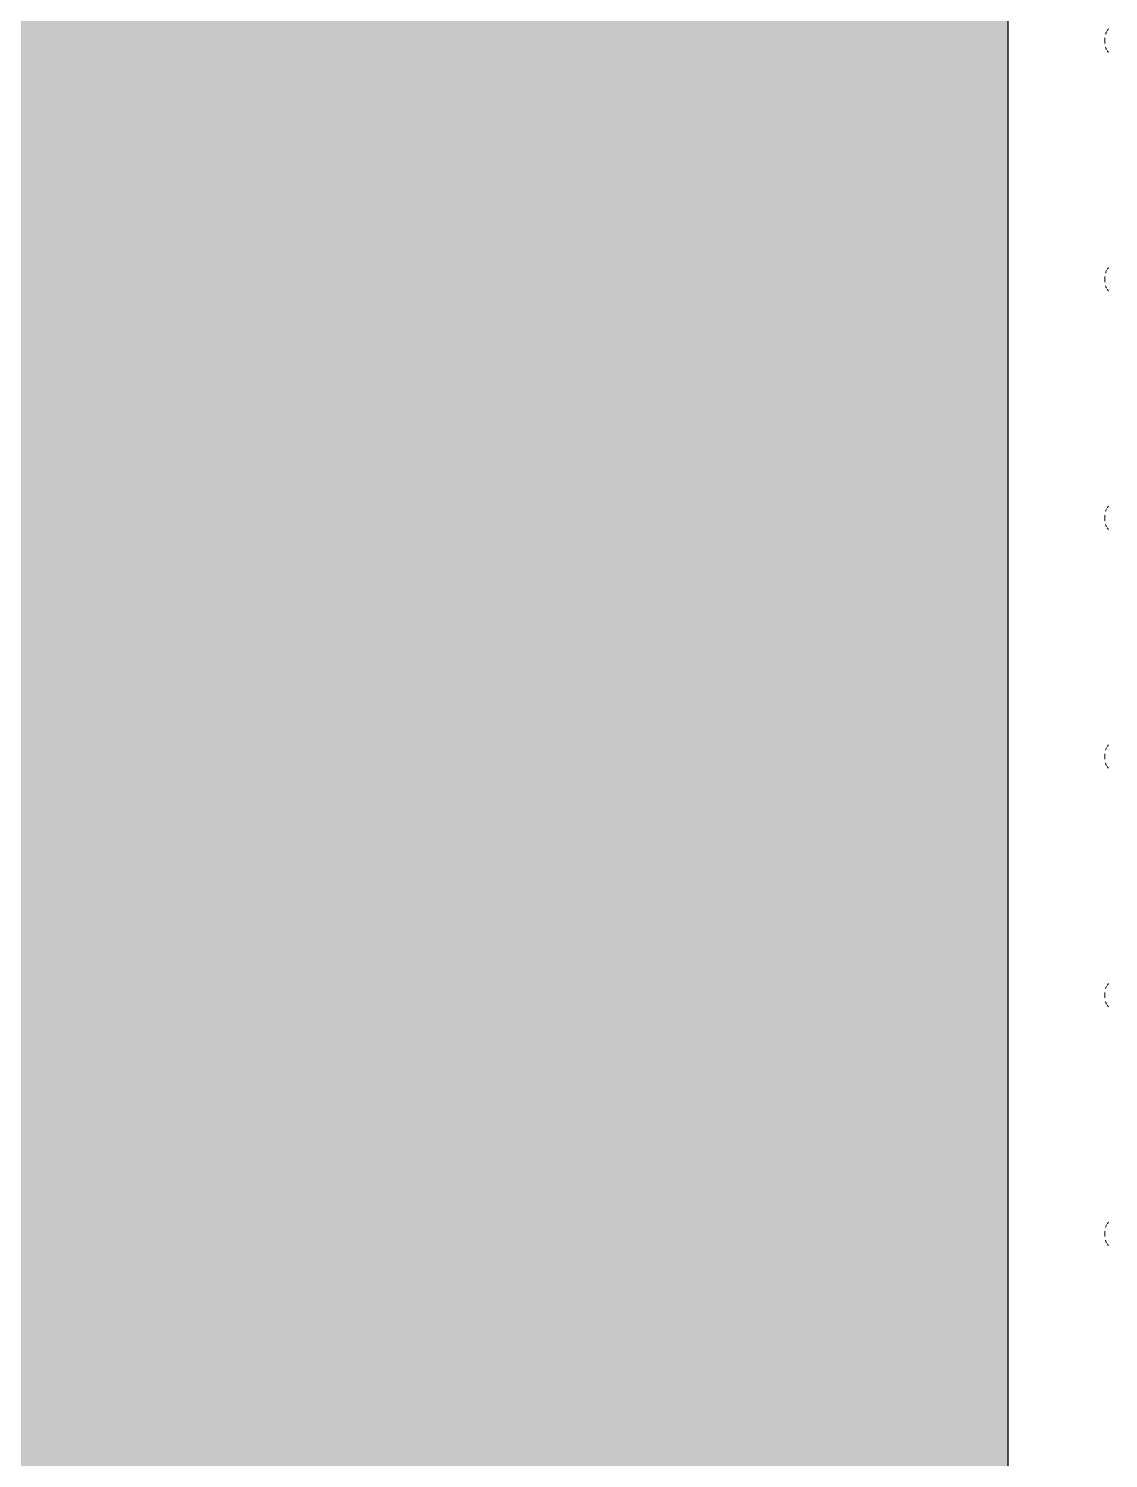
# Model space of a CAD drawing. Header units: inches. Extents: x -1176 to 1551, y -3558 to 978.
# Drawn here: x 4.87 to 19.58, y 501.26 to 520.74 of the extents above; entities that cross this region are included whole.
import ezdxf

# ---------------------------------------------------------------- set-up
doc = ezdxf.new("R2010")
doc.units = ezdxf.units.IN
doc.header["$MEASUREMENT"] = 0
doc.linetypes.add('Demolished', pattern=[0.1875, 0.125, -0.0625])
for name, color, linetype, lineweight in [('A-GENM', 13, 'Demolished', 9), ('A-WALL', 113, 'Continuous', 18), ('A-WALL-PATT', 111, 'Continuous', 18)]:
    doc.layers.add(name, color=color, linetype=linetype, lineweight=lineweight)

# ---------------------------------------------------------------- blocks, each defined once
blk = doc.blocks.new('Cast_Iron_Radiator_8182 - Cast_Iron_Radiator_8182-V59-1st Floor Demo')
at = {"layer": 'A-GENM', "linetype": 'Continuous'}
for p, q in [((-5.75, 4.933), (-5.787, 4.933)), ((-5.713, 4.933), (-5.75, 4.933)), ((-2.5, 4.933), (-2.537, 4.933)), ((-2.463, 4.933), (-2.5, 4.933))]:
    blk.add_line(p, q, dxfattribs=at)
at = {"layer": 'A-GENM', "linetype": 'Continuous', "flags": 128}
for points in [[(-5.909, 4.887), (-5.903, 4.892), (-5.897, 4.896), (-5.891, 4.901), (-5.885, 4.905)], [(-5.872, 4.912), (-5.865, 4.915), (-5.858, 4.918), (-5.851, 4.921), (-5.844, 4.924), (-5.837, 4.926)], [(-5.662, 4.925), (-5.655, 4.923), (-5.648, 4.921), (-5.641, 4.918), (-5.634, 4.915), (-5.627, 4.912)], [(-5.614, 4.904), (-5.608, 4.9), (-5.602, 4.896), (-5.596, 4.891), (-5.591, 4.887)], [(-2.659, 4.887), (-2.653, 4.892), (-2.647, 4.896), (-2.641, 4.901), (-2.635, 4.905)], [(-2.622, 4.912), (-2.615, 4.915), (-2.608, 4.918), (-2.601, 4.921), (-2.594, 4.924), (-2.587, 4.926)], [(-2.412, 4.925), (-2.405, 4.923), (-2.398, 4.921), (-2.391, 4.918), (-2.384, 4.915), (-2.377, 4.912)], [(-2.364, 4.904), (-2.358, 4.9), (-2.352, 4.896), (-2.346, 4.891), (-2.341, 4.887)]]:
    blk.add_lwpolyline(points, dxfattribs=at)
blk = doc.blocks.new('Cast_Iron_Radiator_8182 - Cast_Iron_Radiator_8182-V60-1st Floor Demo')
at = {"layer": 'A-GENM', "linetype": 'Continuous'}
for p, q in [((0.75, 4.933), (0.713, 4.933)), ((0.787, 4.933), (0.75, 4.933)), ((4, 4.933), (3.963, 4.933)), ((4.037, 4.933), (4, 4.933)), ((7.25, 4.933), (7.213, 4.933)), ((7.287, 4.933), (7.25, 4.933)), ((10.5, 4.933), (10.463, 4.933)), ((10.537, 4.933), (10.5, 4.933)), ((13.75, 4.933), (13.713, 4.933)), ((13.787, 4.933), (13.75, 4.933))]:
    blk.add_line(p, q, dxfattribs=at)
at = {"layer": 'A-GENM', "linetype": 'Continuous', "flags": 128}
for points in [[(0.591, 4.887), (0.597, 4.892), (0.603, 4.896), (0.609, 4.901), (0.615, 4.905)], [(0.628, 4.912), (0.635, 4.915), (0.642, 4.918), (0.649, 4.921), (0.656, 4.924), (0.663, 4.926)], [(0.838, 4.925), (0.845, 4.923), (0.852, 4.921), (0.859, 4.918), (0.866, 4.915), (0.873, 4.912)], [(0.886, 4.904), (0.892, 4.9), (0.898, 4.896), (0.904, 4.891), (0.909, 4.887)], [(3.841, 4.887), (3.847, 4.892), (3.853, 4.896), (3.859, 4.901), (3.865, 4.905)], [(3.878, 4.912), (3.885, 4.915), (3.892, 4.918), (3.899, 4.921), (3.906, 4.924), (3.913, 4.926)], [(4.088, 4.925), (4.095, 4.923), (4.102, 4.921), (4.109, 4.918), (4.116, 4.915), (4.123, 4.912)], [(4.136, 4.904), (4.142, 4.9), (4.148, 4.896), (4.154, 4.891), (4.159, 4.887)], [(7.091, 4.887), (7.097, 4.892), (7.103, 4.896), (7.109, 4.901), (7.115, 4.905)], [(7.128, 4.912), (7.135, 4.915), (7.142, 4.918), (7.149, 4.921), (7.156, 4.924), (7.163, 4.926)], [(7.338, 4.925), (7.345, 4.923), (7.352, 4.921), (7.359, 4.918), (7.366, 4.915), (7.373, 4.912)], [(7.386, 4.904), (7.392, 4.9), (7.398, 4.896), (7.404, 4.891), (7.409, 4.887)], [(10.341, 4.887), (10.347, 4.892), (10.353, 4.896), (10.359, 4.901), (10.365, 4.905)], [(10.378, 4.912), (10.385, 4.915), (10.392, 4.918), (10.399, 4.921), (10.406, 4.924), (10.413, 4.926)], [(10.588, 4.925), (10.595, 4.923), (10.602, 4.921), (10.609, 4.918), (10.616, 4.915), (10.623, 4.912)], [(10.636, 4.904), (10.642, 4.9), (10.648, 4.896), (10.654, 4.891), (10.659, 4.887)], [(13.591, 4.887), (13.597, 4.892), (13.603, 4.896), (13.609, 4.901), (13.615, 4.905)], [(13.628, 4.912), (13.635, 4.915), (13.642, 4.918), (13.649, 4.921), (13.656, 4.924), (13.663, 4.926)], [(13.838, 4.925), (13.845, 4.923), (13.852, 4.921), (13.859, 4.918), (13.866, 4.915), (13.873, 4.912)], [(13.886, 4.904), (13.892, 4.9), (13.898, 4.896), (13.904, 4.891), (13.909, 4.887)]]:
    blk.add_lwpolyline(points, dxfattribs=at)

msp = doc.modelspace()

# ---------------------------------------------------------------- hatches: boundary and pattern name
at = {"layer": 'A-WALL-PATT', "lineweight": 9}
h = msp.add_hatch(color=7, dxfattribs=at)
h.paths.add_polyline_path([(1.715, -1.167), (18.215, -1.167), (18.215, 116.218), (1.715, 116.218), (1.715, 47.468)], flags=0)
h.paths.add_polyline_path([(1.715, 154.718), (18.215, 154.718), (18.215, 335.374), (1.715, 335.374), (1.715, 190.501)], flags=0)
h.paths.add_polyline_path([(1.715, 388.374), (18.215, 388.374), (18.215, 814.521), (1.715, 814.521), (1.715, 424.337)], flags=0)

# ---------------------------------------------------------------- linework, layer by layer
at = {"layer": 'A-WALL', "color": 8, "lineweight": 30}
msp.add_line((18.215, 154.718), (18.215, 814.521), dxfattribs=at)

# ---------------------------------------------------------------- block references
at = {"layer": 'A-GENM', "linetype": 'Continuous', "rotation": 90.00000000000017}
for name, p in [('Cast_Iron_Radiator_8182 - Cast_Iron_Radiator_8182-V59-1st Floor Demo', (24.467, 523.072)), ('Cast_Iron_Radiator_8182 - Cast_Iron_Radiator_8182-V60-1st Floor Demo', (24.467, 503.572))]:
    msp.add_blockref(name, p, dxfattribs=at)

doc.saveas('drawing.dxf')
